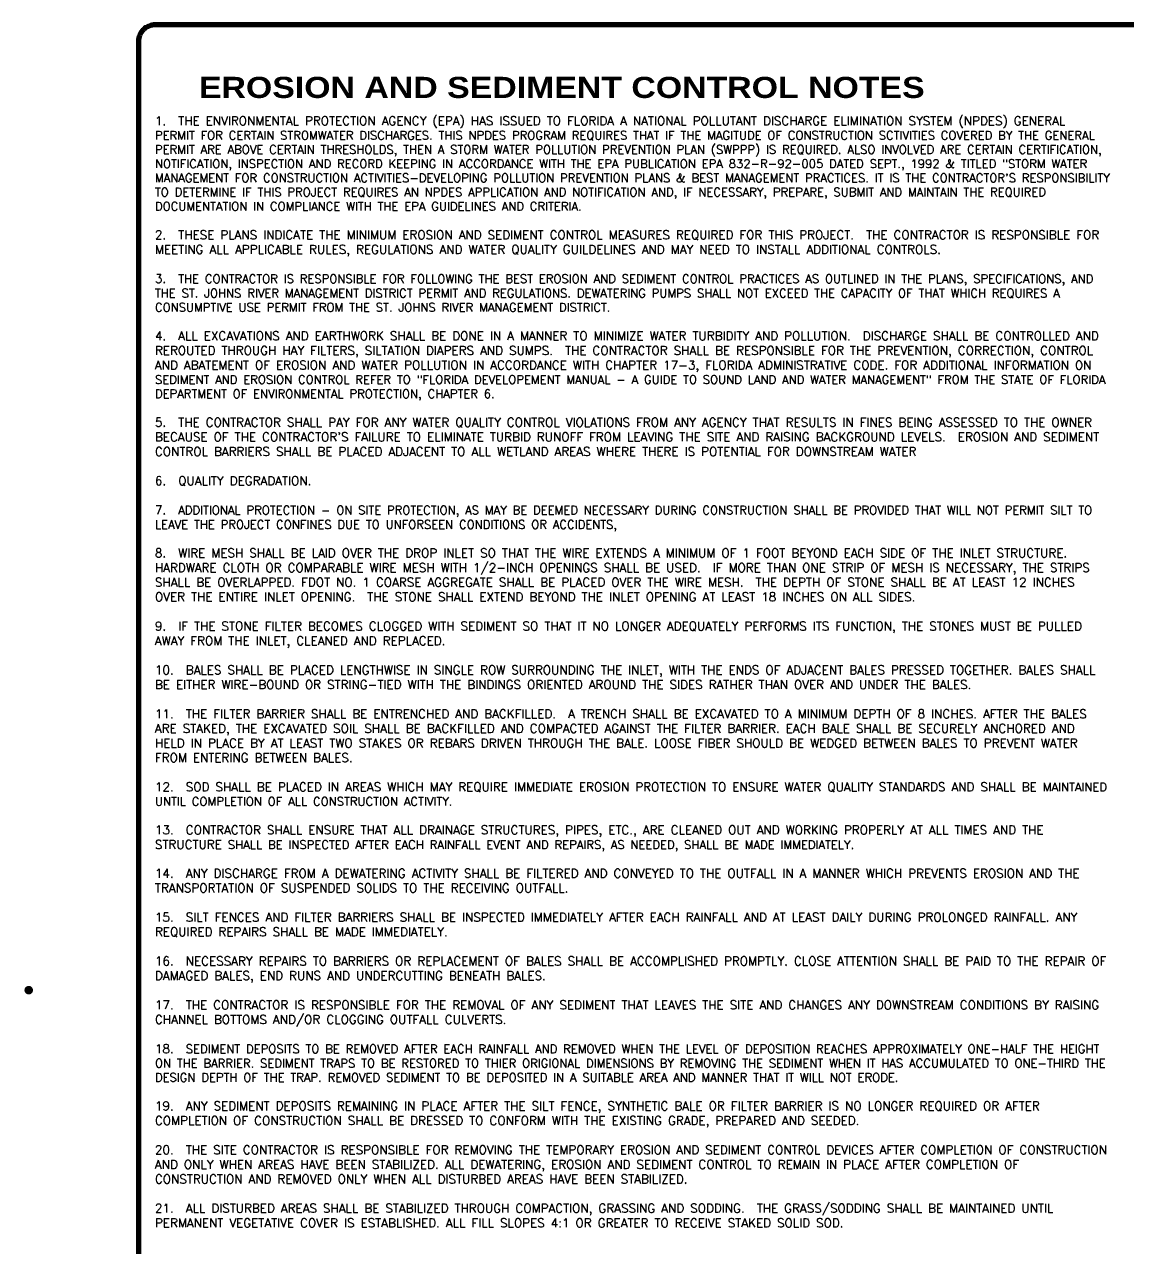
# Paper-space layout 'ESC' of a CAD drawing. Header units: feet, sheet in inches. Extents: x -1.2 to 33.8, y 0.1 to 22.9.
# Drawn here: x -1.18 to 11.84, y 8.46 to 22.9 of the extents above; entities that cross this region are included whole.
import ezdxf

# ---------------------------------------------------------------- set-up
doc = ezdxf.new("R2010")
doc.units = ezdxf.units.FT
doc.header["$MEASUREMENT"] = 0
doc.layers.add('Border', color=118, linetype='Continuous', lineweight=70)
doc.layers.add('TBLK', color=7, linetype='Continuous')
doc.styles.add('DIM', font='simplex.shx')
doc.styles.add('ROMAND', font='ariblk.ttf')

# ---------------------------------------------------------------- blocks, each defined once
blk = doc.blocks.new('ESC DET')
at = {"layer": 'TBLK', "style": 'ROMAND'}
blk.add_text('EROSION AND SEDIMENT CONTROL NOTES', height=0.25, dxfattribs=at).set_placement((2.538, 22.539))
at = {"layer": 'TBLK', "insert": (2.018, 22.321), "char_height": 0.103638, "width": 12.22745, "attachment_point": 1, "style": 'DIM'}
blk.add_mtext('1.  THE ENVIRONMENTAL PROTECTION AGENCY (EPA) HAS ISSUED TO FLORIDA A NATIONAL POLLUTANT DISCHARGE ELIMINATION SYSTEM (NPDES) GENERAL {\\H0.97069x;PERMIT FOR CERTAIN STROMWATER DISCHARGES. THIS NPDES PROGRAM REQUIRES THAT IF THE MAGITUDE OF CONSTRUCTION SCTIVITIES COVERED BY THE GENERAL PERMIT ARE ABOVE CERTAIN THRESHOLDS, THEN A STORM WATER POLLUTION PREVENTION PLAN (SWPPP) IS REQUIRED. ALSO INVOLVED ARE CERTAIN CERTIFICATION, NOTIFICATION, INSPECTION AND RECORD KEEPING IN ACCORDANCE WITH THE EPA PUBLICATION EPA 832-R-92-005 DATED SEPT., 1992 & TITLED "STORM WATER MANAGEMENT FOR CONSTRUCTION ACTIVITIES-DEVELOPING POLLUTION PREVENTION PLANS & BEST MANAGEMENT PRACTICES. IT IS THE CONTRACTOR\'S RESPONSIBILITY TO DETERMINE IF THIS PROJECT REQUIRES AN NPDES APPLICATION AND NOTIFICATION AND, IF NECESSARY, PREPARE, SUBMIT AND MAINTAIN THE REQUIRED DOCUMENTATION IN COMPLIANCE WITH THE EPA GUIDELINES AND CRITERIA.  \\P\\P\\H1.02982x;2.  THESE PLANS INDICATE THE MINIMUM EROSION AND SEDIMENT CONTROL MEASURES REQUIRED FOR THIS PROJECT.  THE CONTRACTOR IS RESPONSIBLE FOR MEETING ALL APPLICABLE RULES, REGULATIONS AND WATER QUALITY GUILDELINES AND MAY NEED TO INSTALL ADDITIONAL CONTROLS.  \\P\\P3.  \\H0.97104x;THE CONTRACTOR IS RESPONSIBLE FOR FOLLOWING THE BEST EROSION AND SEDIMENT CONTROL PRACTICES AS OUTLINED IN THE PLANS, SPECIFICATIONS, AND THE ST. JOHNS RIVER MANAGEMENT DISTRICT PERMIT AND REGULATIONS. DEWATERING PUMPS SHALL NOT EXCEED THE CAPACITY OF THAT WHICH REQUIRES A CONSUMPTIVE USE PERMIT FROM THE ST. JOHNS RIVER MANAGEMENT DISTRICT. \\P \\P\\H1.02982x;4.  ALL EXCAVATIONS AND EARTHWORK SHALL BE DONE IN A MANNER TO MINIMIZE WATER TURBIDITY AND POLLUTION.  DISCHARGE SHALL BE CONTROLLED AND REROUTED THROUGH HAY FILTERS, SILTATION DIAPERS AND SUMPS.  THE CONTRACTOR SHALL BE RESPONSIBLE FOR THE PREVENTION, CORRECTION, CONTROL AND ABATEMENT OF EROSION AND WATER POLLUTION IN ACCORDANCE WITH CHAPTER 17-3, FLORIDA ADMINISTRATIVE CODE. FOR ADDITIONAL INFORMATION \\H0.97104x;ON SEDIMENT AND EROSION CONTROL REFER TO "FLORIDA DEVELOPEMENT MANUAL - A GUIDE TO SOUND LAND AND WATER MANAGEMENT" FROM THE STATE OF FLORIDA DEPARTMENT OF ENVIRONMENTAL PROTECTION, CHAPTER 6.  \\P\\P\\H1.02982x;5.  THE CONTRACTOR SHALL PAY FOR ANY WATER QUALITY CONTROL VIOLATIONS FROM ANY AGENCY THAT RESULTS IN FINES BEING ASSESSED TO THE OWNER BECAUSE OF THE CONTRACTOR\'S FAILURE TO ELIMINATE TURBID RUNOFF FROM LEAVING THE SITE AND RAISING BACKGROUND LEVELS.  EROSION AND SEDIMENT CONTROL BARRIERS SHALL BE PLACED ADJACENT TO ALL WETLAND AREAS WHERE THERE IS POTENTIAL FOR DOWNSTREAM WATER \\P\\P6.  QUALITY DEGRADATION. \\P \\P7.  \\H0.97104x;ADDITIONAL PROTECTION - ON SITE PROTECTION, AS MAY BE DEEMED NECESSARY DURING CONSTRUCTION SHALL BE PROVIDED THAT WILL NOT PERMIT SILT TO LEAVE THE PROJECT CONFINES DUE TO UNFORSEEN CONDITIONS OR ACCIDENTS, \\P\\P\\H1.02982x;8.  WIRE MESH SHALL BE LAID OVER THE DROP INLET SO THAT THE WIRE EXTENDS A MINIMUM OF 1 FOOT BEYOND EACH SIDE OF THE INLET STRUCTURE.  HARDWARE CLOTH OR COMPARABLE WIRE MESH WITH 1/2-INCH OPENINGS SHALL BE USED.  IF MORE THAN ONE STRIP OF MESH IS NECESSARY, THE STRIPS SHALL BE OVERLAPPED. FDOT NO. 1 COARSE AGGREGATE SHALL BE PLACED OVER THE WIRE MESH.  THE DEPTH OF STONE SHALL BE AT LEAST 12 INCHES OVER THE ENTIRE INLET OPENING.  THE STONE SHALL EXTEND BEYOND THE INLET OPENING AT LEAST 18 INCHES ON ALL SIDES.  \\P\\P9.  IF THE STONE FILTER BECOMES CLOGGED WITH SEDIMENT SO THAT IT NO LONGER ADEQUATELY PERFORMS ITS FUNCTION, THE STONES MUST BE PULLED AWAY FROM THE INLET, CLEANED AND REPLACED.  \\P\\P10.  BALES SHALL BE PLACED LENGTHWISE IN SINGLE ROW SURROUNDING THE INLET, WITH THE ENDS OF ADJACENT BALES PRESSED TOGETHER. BALES SHALL BE EITHER WIRE-BOUND OR STRING-TIED WITH THE BINDINGS ORIENTED AROUND THE SIDES RATHER THAN OVER AND UNDER THE BALES. \\P \\P11.  THE FILTER BARRIER SHALL BE ENTRENCHED AND BACKFILLED.  A TRENCH SHALL BE EXCAVATED TO A MINIMUM DEPTH OF 8 INCHES. AFTER THE BALES ARE STAKED, THE EXCAVATED SOIL SHALL BE BACKFILLED AND COMPACTED AGAINST THE FILTER BARRIER. EACH BALE SHALL BE SECURELY ANCHORED AND HELD IN PLACE BY AT LEAST TWO STAKES OR REBARS DRIVEN THROUGH THE BALE. LOOSE FIBER SHOULD BE WEDGED BETWEEN BALES TO PREVENT WATER FROM ENTERING BETWEEN BALES.\\P  \\P12.  SOD SHALL BE PLACED IN AREAS WHICH MAY REQUIRE IMMEDIATE EROSION PROTECTION TO ENSURE WATER QUALITY STANDARDS AND SHALL BE \\H0.97104x;MAINTAINED UNTIL COMPLETION OF ALL CONSTRUCTION ACTIVITY.  \\P\\P\\H1.02982x;13.  CONTRACTOR SHALL ENSURE THAT ALL DRAINAGE STRUCTURES, PIPES, ETC., ARE CLEANED OUT AND WORKING PROPERLY AT ALL TIMES AND THE STRUCTURE \\H0.97104x;SHALL BE INSPECTED AFTER EACH RAINFALL EVENT AND REPAIRS, AS NEEDED, SHALL BE MADE IMMEDIATELY.  \\P\\P\\H1.02982x;14.  ANY DISCHARGE FROM A DEWATERING ACTIVITY SHALL BE FILTERED AND CONVEYED TO THE OUTFALL IN A MANNER WHICH PREVENTS EROSION AND THE TRANSPORTATION OF SUSPENDED SOLIDS TO THE RECEIVING OUTFALL.  \\P\\P15.  SILT FENCES AND FILTER BARRIERS SHALL BE INSPECTED IMMEDIATELY AFTER EACH RAINFALL AND AT LEAST DAILY DURING PROLONGED RAINFALL. ANY REQUIRED REPAIRS SHALL BE MADE IMMEDIATELY.  \\P\\P16.  NECESSARY REPAIRS TO BARRIERS OR REPLACEMENT OF BALES SHALL BE ACCOMPLISHED PROMPTLY. CLOSE ATTENTION SHALL BE PAID TO THE REPAIR OF DAMAGED BALES, END RUNS AND UNDERCUTTING BENEATH BALES.  \\P\\P17.  THE CONTRACTOR IS RESPONSIBLE FOR THE REMOVAL OF ANY SEDIMENT THAT LEAVES THE SITE AND CHANGES ANY DOWNSTREAM CONDITIONS BY RAISING CHANNEL BOTTOMS AND/OR CLOGGING OUTFALL CULVERTS. \\P \\P18.  \\H0.97104x;SEDIMENT DEPOSITS TO BE REMOVED AFTER EACH RAINFALL AND REMOVED WHEN THE LEVEL OF DEPOSITION REACHES APPROXIMATELY ONE-HALF THE HEIGHT ON THE BARRIER. SEDIMENT TRAPS TO BE RESTORED TO THIER ORIGIONAL DIMENSIONS BY REMOVING THE SEDIMENT WHEN IT HAS ACCUMULATED TO ONE-THIRD THE DESIGN DEPTH OF THE TRAP. REMOVED SEDIMENT TO BE DEPOSITED IN A SUITABLE AREA AND MANNER THAT IT WILL NOT ERODE.\\P  \\P\\H1.02982x;19.  ANY SEDIMENT DEPOSITS REMAINING IN PLACE AFTER THE SILT FENCE, SYNTHETIC BALE OR FILTER BARRIER IS NO LONGER REQUIRED OR AFTER COMPLETION OF CONSTRUCTION SHALL BE DRESSED TO CONFORM WITH THE EXISTING GRADE, PREPARED AND SEEDED.  \\P\\P20.  THE SITE CONTRACTOR IS RESPONSIBLE FOR REMOVING THE TEMPORARY EROSION AND SEDIMENT CONTROL DEVICES AFTER COMPLETION OF CONSTRUCTION AND ONLY WHEN AREAS HAVE BEEN STABILIZED. ALL DEWATERING, EROSION AND SEDIMENT CONTROL TO REMAIN IN PLACE AFTER COMPLETION OF CONSTRUCTION AND REMOVED ONLY WHEN ALL DISTURBED AREAS HAVE BEEN STABILIZED.  \\P\\P21.  ALL DISTURBED AREAS SHALL BE STABILIZED THROUGH COMPACTION, GRASSING AND SODDING.  THE GRASS/SODDING SHALL BE MAINTAINED UNTIL PERMANENT VEGETATIVE COVER IS ESTABLISHED. ALL FILL SLOPES 4:1 OR GREATER TO RECEIVE STAKED SOLID SOD.}', dxfattribs=at)
blk = doc.blocks.new('A$Ca8f96253')
at = {"const_width": 0.05}
blk.add_lwpolyline([(-0.025, 0, 1), (0.025, 0, 1)], format="xyb", close=True, dxfattribs=at)
at = {"layer": 'Border'}
blk.add_lwpolyline([(32.803, 11.212), (32.803, -11.212, -0.414214), (32.605, -11.41), (1.498, -11.41, -0.414214), (1.3, -11.212), (1.3, 11.212, -0.414214), (1.498, 11.41), (32.605, 11.41, -0.414214)], format="xyb", close=True, dxfattribs=at)

psp = doc.layouts.new('ESC')

# ---------------------------------------------------------------- linework, layer by layer
at = {"const_width": 0.05}
psp.add_lwpolyline([(-1.151, 11.49, 1), (-1.101, 11.49, 1)], format="xyb", close=True, dxfattribs=at)

# ---------------------------------------------------------------- block references
psp.add_blockref('ESC DET', (-1.653, -0.509))
at = {"layer": 'TBLK'}
psp.add_blockref('A$Ca8f96253', (-1.125, 11.489), dxfattribs=at)

doc.saveas('drawing.dxf')
